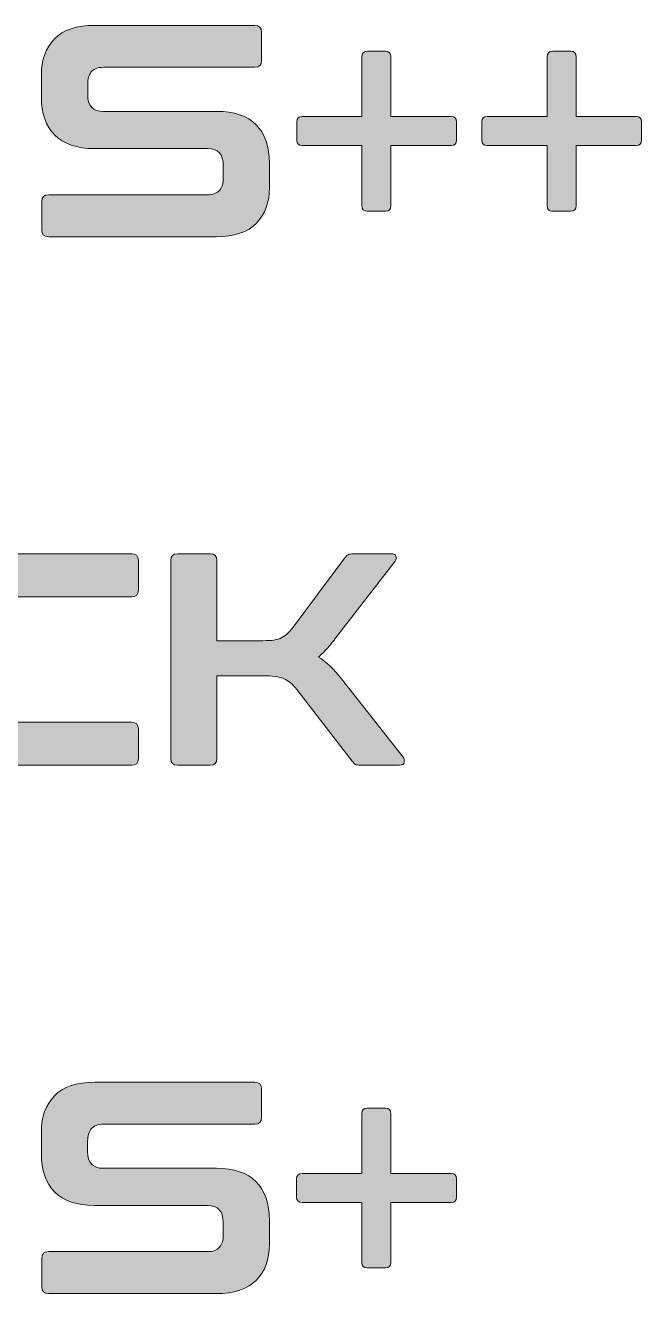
# Model space of a CAD drawing. Header units: millimetres. Extents: x 0 to 62, y -117 to 0.
# Drawn here: x 25.09 to 27.97, y -48.67 to -42.75 of the extents above; entities that cross this region are included whole.
import ezdxf

# ---------------------------------------------------------------- set-up
doc = ezdxf.new("R2010")
doc.units = ezdxf.units.MM
doc.header["$MEASUREMENT"] = 0
doc.layers.add('GLOSS-V', color=7, linetype='Continuous')

# ---------------------------------------------------------------- blocks, each defined once
blk = doc.blocks.new('block 62')
at = {"layer": 'GLOSS-V', "true_color": 0x010101}
h = blk.add_hatch(color=178, dxfattribs=at)
h.dxf.hatch_style = 2
edge = h.paths.add_edge_path()
edge.add_spline(control_points=[(26.1608, -42.7462), (26.1815, -42.7462), (26.1919, -42.7566), (26.1919, -42.7772), (26.1919, -42.7772), (26.1919, -42.9112), (26.1919, -42.9112), (26.1919, -42.9319), (26.1815, -42.9423), (26.1608, -42.9423), (26.1608, -42.9423), (25.4539, -42.9423), (25.4539, -42.9423), (25.4265, -42.9423), (25.4074, -42.9493), (25.396, -42.9634), (25.3848, -42.9776), (25.3792, -42.9969), (25.3792, -43.0213), (25.3792, -43.0213), (25.3792, -43.0694), (25.3792, -43.0694), (25.3792, -43.1219), (25.4036, -43.1483), (25.4525, -43.1483), (25.4525, -43.1483), (25.9817, -43.1483), (25.9817, -43.1483), (26.0635, -43.1483), (26.125, -43.1693), (26.1665, -43.2111), (26.2079, -43.253), (26.2285, -43.3129), (26.2285, -43.391), (26.2285, -43.391), (26.2285, -43.504), (26.2285, -43.504), (26.2285, -43.5725), (26.2084, -43.6282), (26.1679, -43.6704), (26.1274, -43.7127), (26.0644, -43.7339), (25.9788, -43.7339), (25.9788, -43.7339), (25.1971, -43.7339), (25.1971, -43.7339), (25.1754, -43.7339), (25.1647, -43.7236), (25.1647, -43.7029), (25.1647, -43.7029), (25.1647, -43.5689), (25.1647, -43.5689), (25.1647, -43.5481), (25.1754, -43.5377), (25.1971, -43.5377), (25.1971, -43.5377), (25.938, -43.5377), (25.938, -43.5377), (25.9652, -43.5377), (25.9845, -43.5307), (25.9958, -43.5166), (26.007, -43.5026), (26.0127, -43.4833), (26.0127, -43.4588), (26.0127, -43.4588), (26.0127, -43.401), (26.0127, -43.401), (26.0127, -43.3483), (25.9883, -43.3219), (25.9393, -43.3219), (25.9393, -43.3219), (25.4102, -43.3219), (25.4102, -43.3219), (25.3283, -43.3219), (25.2667, -43.3009), (25.2253, -43.259), (25.1838, -43.2172), (25.1631, -43.1572), (25.1631, -43.0792), (25.1631, -43.0792), (25.1631, -42.9762), (25.1631, -42.9762), (25.1631, -42.9075), (25.1835, -42.852), (25.224, -42.8096), (25.2643, -42.7672), (25.3273, -42.7462), (25.4129, -42.7462), (25.4129, -42.7462), (26.1608, -42.7462), (26.1608, -42.7462)], knot_values=[0, 0, 0, 0, 1, 1, 1, 2, 2, 2, 3, 3, 3, 4, 4, 4, 5, 5, 5, 6, 6, 6, 7, 7, 7, 8, 8, 8, 9, 9, 9, 10, 10, 10, 11, 11, 11, 12, 12, 12, 13, 13, 13, 14, 14, 14, 15, 15, 15, 16, 16, 16, 17, 17, 17, 18, 18, 18, 19, 19, 19, 20, 20, 20, 21, 21, 21, 22, 22, 22, 23, 23, 23, 24, 24, 24, 25, 25, 25, 26, 26, 26, 27, 27, 27, 28, 28, 28, 29, 29, 29, 30, 30, 30, 30], degree=3, periodic=1)
h = blk.add_hatch(color=178, dxfattribs=at)
h.dxf.hatch_style = 2
edge = h.paths.add_edge_path()
edge.add_spline(control_points=[(26.7706, -42.8675), (26.7875, -42.8675), (26.796, -42.8759), (26.796, -42.893), (26.796, -42.893), (26.796, -43.1724), (26.796, -43.1724), (26.796, -43.1724), (27.0767, -43.1724), (27.0767, -43.1724), (27.0936, -43.1724), (27.1022, -43.1808), (27.1022, -43.1977), (27.1022, -43.1977), (27.1022, -43.2825), (27.1022, -43.2825), (27.1022, -43.2993), (27.0936, -43.3078), (27.0767, -43.3078), (27.0767, -43.3078), (26.796, -43.3078), (26.796, -43.3078), (26.796, -43.3078), (26.796, -43.5886), (26.796, -43.5886), (26.796, -43.6056), (26.7875, -43.614), (26.7706, -43.614), (26.7706, -43.614), (26.6859, -43.614), (26.6859, -43.614), (26.669, -43.614), (26.6606, -43.6056), (26.6606, -43.5886), (26.6606, -43.5886), (26.6606, -43.3078), (26.6606, -43.3078), (26.6606, -43.3078), (26.3812, -43.3078), (26.3812, -43.3078), (26.3641, -43.3078), (26.3557, -43.2993), (26.3557, -43.2825), (26.3557, -43.2825), (26.3557, -43.1977), (26.3557, -43.1977), (26.3557, -43.1808), (26.3641, -43.1724), (26.3812, -43.1724), (26.3812, -43.1724), (26.6606, -43.1724), (26.6606, -43.1724), (26.6606, -43.1724), (26.6606, -42.893), (26.6606, -42.893), (26.6606, -42.8759), (26.669, -42.8675), (26.6859, -42.8675), (26.6859, -42.8675), (26.7706, -42.8675), (26.7706, -42.8675)], knot_values=[0, 0, 0, 0, 1, 1, 1, 2, 2, 2, 3, 3, 3, 4, 4, 4, 5, 5, 5, 6, 6, 6, 7, 7, 7, 8, 8, 8, 9, 9, 9, 10, 10, 10, 11, 11, 11, 12, 12, 12, 13, 13, 13, 14, 14, 14, 15, 15, 15, 16, 16, 16, 17, 17, 17, 18, 18, 18, 19, 19, 19, 20, 20, 20, 20], degree=3, periodic=1)
h = blk.add_hatch(color=178, dxfattribs=at)
h.dxf.hatch_style = 2
edge = h.paths.add_edge_path()
edge.add_spline(control_points=[(27.6355, -42.8675), (27.6524, -42.8675), (27.6608, -42.8759), (27.6608, -42.893), (27.6608, -42.893), (27.6608, -43.1724), (27.6608, -43.1724), (27.6608, -43.1724), (27.9416, -43.1724), (27.9416, -43.1724), (27.9585, -43.1724), (27.9671, -43.1808), (27.9671, -43.1977), (27.9671, -43.1977), (27.9671, -43.2825), (27.9671, -43.2825), (27.9671, -43.2993), (27.9585, -43.3078), (27.9416, -43.3078), (27.9416, -43.3078), (27.6608, -43.3078), (27.6608, -43.3078), (27.6608, -43.3078), (27.6608, -43.5886), (27.6608, -43.5886), (27.6608, -43.6056), (27.6524, -43.614), (27.6355, -43.614), (27.6355, -43.614), (27.5508, -43.614), (27.5508, -43.614), (27.5339, -43.614), (27.5255, -43.6056), (27.5255, -43.5886), (27.5255, -43.5886), (27.5255, -43.3078), (27.5255, -43.3078), (27.5255, -43.3078), (27.2461, -43.3078), (27.2461, -43.3078), (27.229, -43.3078), (27.2206, -43.2993), (27.2206, -43.2825), (27.2206, -43.2825), (27.2206, -43.1977), (27.2206, -43.1977), (27.2206, -43.1808), (27.229, -43.1724), (27.2461, -43.1724), (27.2461, -43.1724), (27.5255, -43.1724), (27.5255, -43.1724), (27.5255, -43.1724), (27.5255, -42.893), (27.5255, -42.893), (27.5255, -42.8759), (27.5339, -42.8675), (27.5508, -42.8675), (27.5508, -42.8675), (27.6355, -42.8675), (27.6355, -42.8675)], knot_values=[0, 0, 0, 0, 1, 1, 1, 2, 2, 2, 3, 3, 3, 4, 4, 4, 5, 5, 5, 6, 6, 6, 7, 7, 7, 8, 8, 8, 9, 9, 9, 10, 10, 10, 11, 11, 11, 12, 12, 12, 13, 13, 13, 14, 14, 14, 15, 15, 15, 16, 16, 16, 17, 17, 17, 18, 18, 18, 19, 19, 19, 20, 20, 20, 20], degree=3, periodic=1)
h = blk.add_hatch(color=178, dxfattribs=at)
h.dxf.hatch_style = 2
edge = h.paths.add_edge_path()
edge.add_spline(control_points=[(25.585, -45.2157), (25.6058, -45.2157), (25.6162, -45.226), (25.6162, -45.2467), (25.6162, -45.2467), (25.6162, -45.385), (25.6162, -45.385), (25.6162, -45.4065), (25.6058, -45.4174), (25.585, -45.4174), (25.585, -45.4174), (24.9571, -45.4174), (24.9571, -45.4174), (24.9204, -45.4174), (24.8901, -45.4205), (24.8662, -45.4265), (24.8421, -45.4327), (24.8231, -45.443), (24.809, -45.4577), (24.7949, -45.4722), (24.7847, -45.4918), (24.7787, -45.5161), (24.7725, -45.5407), (24.7695, -45.5717), (24.7695, -45.6093), (24.7695, -45.6093), (24.7695, -45.8096), (24.7695, -45.8096), (24.7695, -45.8473), (24.7725, -45.8787), (24.7787, -45.9035), (24.7847, -45.9285), (24.7949, -45.9483), (24.809, -45.9627), (24.8231, -45.9774), (24.8421, -45.9877), (24.8662, -45.9937), (24.8901, -45.9999), (24.9204, -46.003), (24.9571, -46.003), (24.9571, -46.003), (25.585, -46.003), (25.585, -46.003), (25.6058, -46.003), (25.6162, -46.0134), (25.6162, -46.0341), (25.6162, -46.0341), (25.6162, -46.1724), (25.6162, -46.1724), (25.6162, -46.193), (25.6058, -46.2034), (25.585, -46.2034), (25.585, -46.2034), (24.9487, -46.2034), (24.9487, -46.2034), (24.8772, -46.2034), (24.8166, -46.1968), (24.7666, -46.1836), (24.7168, -46.1705), (24.676, -46.1491), (24.6447, -46.1195), (24.613, -46.0899), (24.5901, -46.0513), (24.5754, -46.0037), (24.5608, -45.9562), (24.5535, -45.8987), (24.5535, -45.8308), (24.5535, -45.8308), (24.5535, -45.5881), (24.5535, -45.5881), (24.5535, -45.5204), (24.5608, -45.463), (24.5754, -45.416), (24.5901, -45.369), (24.613, -45.3306), (24.6447, -45.3009), (24.676, -45.2713), (24.7168, -45.2498), (24.7666, -45.236), (24.8166, -45.2224), (24.8772, -45.2157), (24.9487, -45.2157), (24.9487, -45.2157), (25.585, -45.2157), (25.585, -45.2157)], knot_values=[0, 0, 0, 0, 1, 1, 1, 2, 2, 2, 3, 3, 3, 4, 4, 4, 5, 5, 5, 6, 6, 6, 7, 7, 7, 8, 8, 8, 9, 9, 9, 10, 10, 10, 11, 11, 11, 12, 12, 12, 13, 13, 13, 14, 14, 14, 15, 15, 15, 16, 16, 16, 17, 17, 17, 18, 18, 18, 19, 19, 19, 20, 20, 20, 21, 21, 21, 22, 22, 22, 23, 23, 23, 24, 24, 24, 25, 25, 25, 26, 26, 26, 27, 27, 27, 28, 28, 28, 28], degree=3, periodic=1)
h = blk.add_hatch(color=178, dxfattribs=at)
h.dxf.hatch_style = 2
edge = h.paths.add_edge_path()
edge.add_spline(control_points=[(25.9521, -45.2157), (25.9727, -45.2157), (25.9831, -45.226), (25.9831, -45.2467), (25.9831, -45.2467), (25.9831, -45.622), (25.9831, -45.622), (25.9831, -45.622), (26.182, -45.622), (26.182, -45.622), (26.2046, -45.622), (26.2234, -45.6213), (26.2385, -45.62), (26.2535, -45.6184), (26.2668, -45.6155), (26.278, -45.6107), (26.2894, -45.606), (26.2997, -45.5995), (26.309, -45.591), (26.3185, -45.5826), (26.3283, -45.5717), (26.3386, -45.5585), (26.3386, -45.5585), (26.5813, -45.2339), (26.5813, -45.2339), (26.5861, -45.2274), (26.5908, -45.2227), (26.5954, -45.2198), (26.6003, -45.2171), (26.6091, -45.2157), (26.6223, -45.2157), (26.6223, -45.2157), (26.7973, -45.2157), (26.7973, -45.2157), (26.8096, -45.2157), (26.8168, -45.2196), (26.8192, -45.2276), (26.8214, -45.2357), (26.8204, -45.2429), (26.8156, -45.2494), (26.8156, -45.2494), (26.5419, -45.6036), (26.5419, -45.6036), (26.5259, -45.6253), (26.511, -45.6437), (26.4974, -45.6587), (26.4838, -45.6737), (26.4704, -45.687), (26.4573, -45.6982), (26.494, -45.7207), (26.5296, -45.7547), (26.5644, -45.7998), (26.5644, -45.7998), (26.8538, -46.1667), (26.8538, -46.1667), (26.8574, -46.1713), (26.8588, -46.1787), (26.858, -46.1886), (26.8571, -46.1984), (26.8495, -46.2034), (26.8354, -46.2034), (26.8354, -46.2034), (26.6547, -46.2034), (26.6547, -46.2034), (26.6425, -46.2034), (26.634, -46.202), (26.6294, -46.1991), (26.6247, -46.1963), (26.6199, -46.1917), (26.6153, -46.1851), (26.6153, -46.1851), (26.3557, -45.8492), (26.3557, -45.8492), (26.3367, -45.8248), (26.3166, -45.8081), (26.2949, -45.7991), (26.2733, -45.7901), (26.2408, -45.7857), (26.1975, -45.7857), (26.1975, -45.7857), (25.9831, -45.7857), (25.9831, -45.7857), (25.9831, -45.7857), (25.9831, -46.1724), (25.9831, -46.1724), (25.9831, -46.193), (25.9727, -46.2034), (25.9521, -46.2034), (25.9521, -46.2034), (25.7996, -46.2034), (25.7996, -46.2034), (25.7779, -46.2034), (25.7672, -46.193), (25.7672, -46.1724), (25.7672, -46.1724), (25.7672, -45.2467), (25.7672, -45.2467), (25.7672, -45.226), (25.7779, -45.2157), (25.7996, -45.2157), (25.7996, -45.2157), (25.9521, -45.2157), (25.9521, -45.2157)], knot_values=[0, 0, 0, 0, 1, 1, 1, 2, 2, 2, 3, 3, 3, 4, 4, 4, 5, 5, 5, 6, 6, 6, 7, 7, 7, 8, 8, 8, 9, 9, 9, 10, 10, 10, 11, 11, 11, 12, 12, 12, 13, 13, 13, 14, 14, 14, 15, 15, 15, 16, 16, 16, 17, 17, 17, 18, 18, 18, 19, 19, 19, 20, 20, 20, 21, 21, 21, 22, 22, 22, 23, 23, 23, 24, 24, 24, 25, 25, 25, 26, 26, 26, 27, 27, 27, 28, 28, 28, 29, 29, 29, 30, 30, 30, 31, 31, 31, 32, 32, 32, 33, 33, 33, 34, 34, 34, 34], degree=3, periodic=1)
h = blk.add_hatch(color=178, dxfattribs=at)
h.dxf.hatch_style = 2
edge = h.paths.add_edge_path()
edge.add_spline(control_points=[(26.1607, -47.6851), (26.1813, -47.6851), (26.1917, -47.6955), (26.1917, -47.7161), (26.1917, -47.7161), (26.1917, -47.8501), (26.1917, -47.8501), (26.1917, -47.8708), (26.1813, -47.8811), (26.1607, -47.8811), (26.1607, -47.8811), (25.4537, -47.8811), (25.4537, -47.8811), (25.4264, -47.8811), (25.4072, -47.8882), (25.3959, -47.9023), (25.3847, -47.9165), (25.379, -47.9357), (25.379, -47.9602), (25.379, -47.9602), (25.379, -48.0083), (25.379, -48.0083), (25.379, -48.0608), (25.4034, -48.0872), (25.4524, -48.0872), (25.4524, -48.0872), (25.9815, -48.0872), (25.9815, -48.0872), (26.0634, -48.0872), (26.1248, -48.1082), (26.1664, -48.15), (26.2077, -48.1919), (26.2284, -48.2518), (26.2284, -48.3299), (26.2284, -48.3299), (26.2284, -48.4429), (26.2284, -48.4429), (26.2284, -48.5114), (26.2082, -48.5671), (26.1677, -48.6093), (26.1273, -48.6516), (26.0642, -48.6728), (25.9786, -48.6728), (25.9786, -48.6728), (25.1969, -48.6728), (25.1969, -48.6728), (25.1752, -48.6728), (25.1645, -48.6625), (25.1645, -48.6418), (25.1645, -48.6418), (25.1645, -48.5078), (25.1645, -48.5078), (25.1645, -48.487), (25.1752, -48.4766), (25.1969, -48.4766), (25.1969, -48.4766), (25.9378, -48.4766), (25.9378, -48.4766), (25.965, -48.4766), (25.9843, -48.4696), (25.9957, -48.4554), (26.0069, -48.4415), (26.0125, -48.4222), (26.0125, -48.3977), (26.0125, -48.3977), (26.0125, -48.3399), (26.0125, -48.3399), (26.0125, -48.2871), (25.9881, -48.2608), (25.9392, -48.2608), (25.9392, -48.2608), (25.41, -48.2608), (25.41, -48.2608), (25.3282, -48.2608), (25.2665, -48.2398), (25.2252, -48.1979), (25.1836, -48.1561), (25.163, -48.0961), (25.163, -48.0181), (25.163, -48.0181), (25.163, -47.9151), (25.163, -47.9151), (25.163, -47.8463), (25.1833, -47.7909), (25.2238, -47.7485), (25.2641, -47.7061), (25.3271, -47.6851), (25.4127, -47.6851), (25.4127, -47.6851), (26.1607, -47.6851), (26.1607, -47.6851)], knot_values=[0, 0, 0, 0, 1, 1, 1, 2, 2, 2, 3, 3, 3, 4, 4, 4, 5, 5, 5, 6, 6, 6, 7, 7, 7, 8, 8, 8, 9, 9, 9, 10, 10, 10, 11, 11, 11, 12, 12, 12, 13, 13, 13, 14, 14, 14, 15, 15, 15, 16, 16, 16, 17, 17, 17, 18, 18, 18, 19, 19, 19, 20, 20, 20, 21, 21, 21, 22, 22, 22, 23, 23, 23, 24, 24, 24, 25, 25, 25, 26, 26, 26, 27, 27, 27, 28, 28, 28, 29, 29, 29, 30, 30, 30, 30], degree=3, periodic=1)
h = blk.add_hatch(color=178, dxfattribs=at)
h.dxf.hatch_style = 2
edge = h.paths.add_edge_path()
edge.add_spline(control_points=[(26.7705, -47.8064), (26.7873, -47.8064), (26.7958, -47.8148), (26.7958, -47.8319), (26.7958, -47.8319), (26.7958, -48.1113), (26.7958, -48.1113), (26.7958, -48.1113), (27.0766, -48.1113), (27.0766, -48.1113), (27.0934, -48.1113), (27.102, -48.1197), (27.102, -48.1366), (27.102, -48.1366), (27.102, -48.2213), (27.102, -48.2213), (27.102, -48.2382), (27.0934, -48.2467), (27.0766, -48.2467), (27.0766, -48.2467), (26.7958, -48.2467), (26.7958, -48.2467), (26.7958, -48.2467), (26.7958, -48.5274), (26.7958, -48.5274), (26.7958, -48.5445), (26.7873, -48.5529), (26.7705, -48.5529), (26.7705, -48.5529), (26.6857, -48.5529), (26.6857, -48.5529), (26.6688, -48.5529), (26.6604, -48.5445), (26.6604, -48.5274), (26.6604, -48.5274), (26.6604, -48.2467), (26.6604, -48.2467), (26.6604, -48.2467), (26.381, -48.2467), (26.381, -48.2467), (26.3639, -48.2467), (26.3555, -48.2382), (26.3555, -48.2213), (26.3555, -48.2213), (26.3555, -48.1366), (26.3555, -48.1366), (26.3555, -48.1197), (26.3639, -48.1113), (26.381, -48.1113), (26.381, -48.1113), (26.6604, -48.1113), (26.6604, -48.1113), (26.6604, -48.1113), (26.6604, -47.8319), (26.6604, -47.8319), (26.6604, -47.8148), (26.6688, -47.8064), (26.6857, -47.8064), (26.6857, -47.8064), (26.7705, -47.8064), (26.7705, -47.8064)], knot_values=[0, 0, 0, 0, 1, 1, 1, 2, 2, 2, 3, 3, 3, 4, 4, 4, 5, 5, 5, 6, 6, 6, 7, 7, 7, 8, 8, 8, 9, 9, 9, 10, 10, 10, 11, 11, 11, 12, 12, 12, 13, 13, 13, 14, 14, 14, 15, 15, 15, 16, 16, 16, 17, 17, 17, 18, 18, 18, 19, 19, 19, 20, 20, 20, 20], degree=3, periodic=1)
at = {"layer": 'GLOSS-V', "lineweight": 0}
for points, knots in [([(26.1608, -42.7462), (26.1815, -42.7462), (26.1919, -42.7566), (26.1919, -42.7772), (26.1919, -42.7772), (26.1919, -42.9112), (26.1919, -42.9112), (26.1919, -42.9319), (26.1815, -42.9423), (26.1608, -42.9423), (26.1608, -42.9423), (25.4539, -42.9423), (25.4539, -42.9423), (25.4265, -42.9423), (25.4074, -42.9493), (25.396, -42.9634), (25.3848, -42.9776), (25.3792, -42.9969), (25.3792, -43.0213), (25.3792, -43.0213), (25.3792, -43.0694), (25.3792, -43.0694), (25.3792, -43.1219), (25.4036, -43.1483), (25.4525, -43.1483), (25.4525, -43.1483), (25.9817, -43.1483), (25.9817, -43.1483), (26.0635, -43.1483), (26.125, -43.1693), (26.1665, -43.2111), (26.2079, -43.253), (26.2285, -43.3129), (26.2285, -43.391), (26.2285, -43.391), (26.2285, -43.504), (26.2285, -43.504), (26.2285, -43.5725), (26.2084, -43.6282), (26.1679, -43.6704), (26.1274, -43.7127), (26.0644, -43.7339), (25.9788, -43.7339), (25.9788, -43.7339), (25.1971, -43.7339), (25.1971, -43.7339), (25.1754, -43.7339), (25.1647, -43.7236), (25.1647, -43.7029), (25.1647, -43.7029), (25.1647, -43.5689), (25.1647, -43.5689), (25.1647, -43.5481), (25.1754, -43.5377), (25.1971, -43.5377), (25.1971, -43.5377), (25.938, -43.5377), (25.938, -43.5377), (25.9652, -43.5377), (25.9845, -43.5307), (25.9958, -43.5166), (26.007, -43.5026), (26.0127, -43.4833), (26.0127, -43.4588), (26.0127, -43.4588), (26.0127, -43.401), (26.0127, -43.401), (26.0127, -43.3483), (25.9883, -43.3219), (25.9393, -43.3219), (25.9393, -43.3219), (25.4102, -43.3219), (25.4102, -43.3219), (25.3283, -43.3219), (25.2667, -43.3009), (25.2253, -43.259), (25.1838, -43.2172), (25.1631, -43.1572), (25.1631, -43.0792), (25.1631, -43.0792), (25.1631, -42.9762), (25.1631, -42.9762), (25.1631, -42.9075), (25.1835, -42.852), (25.224, -42.8096), (25.2643, -42.7672), (25.3273, -42.7462), (25.4129, -42.7462), (25.4129, -42.7462), (26.1608, -42.7462), (26.1608, -42.7462)], [0, 0, 0, 0, 1, 1, 1, 2, 2, 2, 3, 3, 3, 4, 4, 4, 5, 5, 5, 6, 6, 6, 7, 7, 7, 8, 8, 8, 9, 9, 9, 10, 10, 10, 11, 11, 11, 12, 12, 12, 13, 13, 13, 14, 14, 14, 15, 15, 15, 16, 16, 16, 17, 17, 17, 18, 18, 18, 19, 19, 19, 20, 20, 20, 21, 21, 21, 22, 22, 22, 23, 23, 23, 24, 24, 24, 25, 25, 25, 26, 26, 26, 27, 27, 27, 28, 28, 28, 29, 29, 29, 30, 30, 30, 30]), ([(26.7706, -42.8675), (26.7875, -42.8675), (26.796, -42.8759), (26.796, -42.893), (26.796, -42.893), (26.796, -43.1724), (26.796, -43.1724), (26.796, -43.1724), (27.0767, -43.1724), (27.0767, -43.1724), (27.0936, -43.1724), (27.1022, -43.1808), (27.1022, -43.1977), (27.1022, -43.1977), (27.1022, -43.2825), (27.1022, -43.2825), (27.1022, -43.2993), (27.0936, -43.3078), (27.0767, -43.3078), (27.0767, -43.3078), (26.796, -43.3078), (26.796, -43.3078), (26.796, -43.3078), (26.796, -43.5886), (26.796, -43.5886), (26.796, -43.6056), (26.7875, -43.614), (26.7706, -43.614), (26.7706, -43.614), (26.6859, -43.614), (26.6859, -43.614), (26.669, -43.614), (26.6606, -43.6056), (26.6606, -43.5886), (26.6606, -43.5886), (26.6606, -43.3078), (26.6606, -43.3078), (26.6606, -43.3078), (26.3812, -43.3078), (26.3812, -43.3078), (26.3641, -43.3078), (26.3557, -43.2993), (26.3557, -43.2825), (26.3557, -43.2825), (26.3557, -43.1977), (26.3557, -43.1977), (26.3557, -43.1808), (26.3641, -43.1724), (26.3812, -43.1724), (26.3812, -43.1724), (26.6606, -43.1724), (26.6606, -43.1724), (26.6606, -43.1724), (26.6606, -42.893), (26.6606, -42.893), (26.6606, -42.8759), (26.669, -42.8675), (26.6859, -42.8675), (26.6859, -42.8675), (26.7706, -42.8675), (26.7706, -42.8675)], [0, 0, 0, 0, 1, 1, 1, 2, 2, 2, 3, 3, 3, 4, 4, 4, 5, 5, 5, 6, 6, 6, 7, 7, 7, 8, 8, 8, 9, 9, 9, 10, 10, 10, 11, 11, 11, 12, 12, 12, 13, 13, 13, 14, 14, 14, 15, 15, 15, 16, 16, 16, 17, 17, 17, 18, 18, 18, 19, 19, 19, 20, 20, 20, 20]), ([(27.6355, -42.8675), (27.6524, -42.8675), (27.6608, -42.8759), (27.6608, -42.893), (27.6608, -42.893), (27.6608, -43.1724), (27.6608, -43.1724), (27.6608, -43.1724), (27.9416, -43.1724), (27.9416, -43.1724), (27.9585, -43.1724), (27.9671, -43.1808), (27.9671, -43.1977), (27.9671, -43.1977), (27.9671, -43.2825), (27.9671, -43.2825), (27.9671, -43.2993), (27.9585, -43.3078), (27.9416, -43.3078), (27.9416, -43.3078), (27.6608, -43.3078), (27.6608, -43.3078), (27.6608, -43.3078), (27.6608, -43.5886), (27.6608, -43.5886), (27.6608, -43.6056), (27.6524, -43.614), (27.6355, -43.614), (27.6355, -43.614), (27.5508, -43.614), (27.5508, -43.614), (27.5339, -43.614), (27.5255, -43.6056), (27.5255, -43.5886), (27.5255, -43.5886), (27.5255, -43.3078), (27.5255, -43.3078), (27.5255, -43.3078), (27.2461, -43.3078), (27.2461, -43.3078), (27.229, -43.3078), (27.2206, -43.2993), (27.2206, -43.2825), (27.2206, -43.2825), (27.2206, -43.1977), (27.2206, -43.1977), (27.2206, -43.1808), (27.229, -43.1724), (27.2461, -43.1724), (27.2461, -43.1724), (27.5255, -43.1724), (27.5255, -43.1724), (27.5255, -43.1724), (27.5255, -42.893), (27.5255, -42.893), (27.5255, -42.8759), (27.5339, -42.8675), (27.5508, -42.8675), (27.5508, -42.8675), (27.6355, -42.8675), (27.6355, -42.8675)], [0, 0, 0, 0, 1, 1, 1, 2, 2, 2, 3, 3, 3, 4, 4, 4, 5, 5, 5, 6, 6, 6, 7, 7, 7, 8, 8, 8, 9, 9, 9, 10, 10, 10, 11, 11, 11, 12, 12, 12, 13, 13, 13, 14, 14, 14, 15, 15, 15, 16, 16, 16, 17, 17, 17, 18, 18, 18, 19, 19, 19, 20, 20, 20, 20]), ([(25.585, -45.2157), (25.6058, -45.2157), (25.6162, -45.226), (25.6162, -45.2467), (25.6162, -45.2467), (25.6162, -45.385), (25.6162, -45.385), (25.6162, -45.4065), (25.6058, -45.4174), (25.585, -45.4174), (25.585, -45.4174), (24.9571, -45.4174), (24.9571, -45.4174), (24.9204, -45.4174), (24.8901, -45.4205), (24.8662, -45.4265), (24.8421, -45.4327), (24.8231, -45.443), (24.809, -45.4577), (24.7949, -45.4722), (24.7847, -45.4918), (24.7787, -45.5161), (24.7725, -45.5407), (24.7695, -45.5717), (24.7695, -45.6093), (24.7695, -45.6093), (24.7695, -45.8096), (24.7695, -45.8096), (24.7695, -45.8473), (24.7725, -45.8787), (24.7787, -45.9035), (24.7847, -45.9285), (24.7949, -45.9483), (24.809, -45.9627), (24.8231, -45.9774), (24.8421, -45.9877), (24.8662, -45.9937), (24.8901, -45.9999), (24.9204, -46.003), (24.9571, -46.003), (24.9571, -46.003), (25.585, -46.003), (25.585, -46.003), (25.6058, -46.003), (25.6162, -46.0134), (25.6162, -46.0341), (25.6162, -46.0341), (25.6162, -46.1724), (25.6162, -46.1724), (25.6162, -46.193), (25.6058, -46.2034), (25.585, -46.2034), (25.585, -46.2034), (24.9487, -46.2034), (24.9487, -46.2034), (24.8772, -46.2034), (24.8166, -46.1968), (24.7666, -46.1836), (24.7168, -46.1705), (24.676, -46.1491), (24.6447, -46.1195), (24.613, -46.0899), (24.5901, -46.0513), (24.5754, -46.0037), (24.5608, -45.9562), (24.5535, -45.8987), (24.5535, -45.8308), (24.5535, -45.8308), (24.5535, -45.5881), (24.5535, -45.5881), (24.5535, -45.5204), (24.5608, -45.463), (24.5754, -45.416), (24.5901, -45.369), (24.613, -45.3306), (24.6447, -45.3009), (24.676, -45.2713), (24.7168, -45.2498), (24.7666, -45.236), (24.8166, -45.2224), (24.8772, -45.2157), (24.9487, -45.2157), (24.9487, -45.2157), (25.585, -45.2157), (25.585, -45.2157)], [0, 0, 0, 0, 1, 1, 1, 2, 2, 2, 3, 3, 3, 4, 4, 4, 5, 5, 5, 6, 6, 6, 7, 7, 7, 8, 8, 8, 9, 9, 9, 10, 10, 10, 11, 11, 11, 12, 12, 12, 13, 13, 13, 14, 14, 14, 15, 15, 15, 16, 16, 16, 17, 17, 17, 18, 18, 18, 19, 19, 19, 20, 20, 20, 21, 21, 21, 22, 22, 22, 23, 23, 23, 24, 24, 24, 25, 25, 25, 26, 26, 26, 27, 27, 27, 28, 28, 28, 28]), ([(25.9521, -45.2157), (25.9727, -45.2157), (25.9831, -45.226), (25.9831, -45.2467), (25.9831, -45.2467), (25.9831, -45.622), (25.9831, -45.622), (25.9831, -45.622), (26.182, -45.622), (26.182, -45.622), (26.2046, -45.622), (26.2234, -45.6213), (26.2385, -45.62), (26.2535, -45.6184), (26.2668, -45.6155), (26.278, -45.6107), (26.2894, -45.606), (26.2997, -45.5995), (26.309, -45.591), (26.3185, -45.5826), (26.3283, -45.5717), (26.3386, -45.5585), (26.3386, -45.5585), (26.5813, -45.2339), (26.5813, -45.2339), (26.5861, -45.2274), (26.5908, -45.2227), (26.5954, -45.2198), (26.6003, -45.2171), (26.6091, -45.2157), (26.6223, -45.2157), (26.6223, -45.2157), (26.7973, -45.2157), (26.7973, -45.2157), (26.8096, -45.2157), (26.8168, -45.2196), (26.8192, -45.2276), (26.8214, -45.2357), (26.8204, -45.2429), (26.8156, -45.2494), (26.8156, -45.2494), (26.5419, -45.6036), (26.5419, -45.6036), (26.5259, -45.6253), (26.511, -45.6437), (26.4974, -45.6587), (26.4838, -45.6737), (26.4704, -45.687), (26.4573, -45.6982), (26.494, -45.7207), (26.5296, -45.7547), (26.5644, -45.7998), (26.5644, -45.7998), (26.8538, -46.1667), (26.8538, -46.1667), (26.8574, -46.1713), (26.8588, -46.1787), (26.858, -46.1886), (26.8571, -46.1984), (26.8495, -46.2034), (26.8354, -46.2034), (26.8354, -46.2034), (26.6547, -46.2034), (26.6547, -46.2034), (26.6425, -46.2034), (26.634, -46.202), (26.6294, -46.1991), (26.6247, -46.1963), (26.6199, -46.1917), (26.6153, -46.1851), (26.6153, -46.1851), (26.3557, -45.8492), (26.3557, -45.8492), (26.3367, -45.8248), (26.3166, -45.8081), (26.2949, -45.7991), (26.2733, -45.7901), (26.2408, -45.7857), (26.1975, -45.7857), (26.1975, -45.7857), (25.9831, -45.7857), (25.9831, -45.7857), (25.9831, -45.7857), (25.9831, -46.1724), (25.9831, -46.1724), (25.9831, -46.193), (25.9727, -46.2034), (25.9521, -46.2034), (25.9521, -46.2034), (25.7996, -46.2034), (25.7996, -46.2034), (25.7779, -46.2034), (25.7672, -46.193), (25.7672, -46.1724), (25.7672, -46.1724), (25.7672, -45.2467), (25.7672, -45.2467), (25.7672, -45.226), (25.7779, -45.2157), (25.7996, -45.2157), (25.7996, -45.2157), (25.9521, -45.2157), (25.9521, -45.2157)], [0, 0, 0, 0, 1, 1, 1, 2, 2, 2, 3, 3, 3, 4, 4, 4, 5, 5, 5, 6, 6, 6, 7, 7, 7, 8, 8, 8, 9, 9, 9, 10, 10, 10, 11, 11, 11, 12, 12, 12, 13, 13, 13, 14, 14, 14, 15, 15, 15, 16, 16, 16, 17, 17, 17, 18, 18, 18, 19, 19, 19, 20, 20, 20, 21, 21, 21, 22, 22, 22, 23, 23, 23, 24, 24, 24, 25, 25, 25, 26, 26, 26, 27, 27, 27, 28, 28, 28, 29, 29, 29, 30, 30, 30, 31, 31, 31, 32, 32, 32, 33, 33, 33, 34, 34, 34, 34]), ([(26.1607, -47.6851), (26.1813, -47.6851), (26.1917, -47.6955), (26.1917, -47.7161), (26.1917, -47.7161), (26.1917, -47.8501), (26.1917, -47.8501), (26.1917, -47.8708), (26.1813, -47.8811), (26.1607, -47.8811), (26.1607, -47.8811), (25.4537, -47.8811), (25.4537, -47.8811), (25.4264, -47.8811), (25.4072, -47.8882), (25.3959, -47.9023), (25.3847, -47.9165), (25.379, -47.9357), (25.379, -47.9602), (25.379, -47.9602), (25.379, -48.0083), (25.379, -48.0083), (25.379, -48.0608), (25.4034, -48.0872), (25.4524, -48.0872), (25.4524, -48.0872), (25.9815, -48.0872), (25.9815, -48.0872), (26.0634, -48.0872), (26.1248, -48.1082), (26.1664, -48.15), (26.2077, -48.1919), (26.2284, -48.2518), (26.2284, -48.3299), (26.2284, -48.3299), (26.2284, -48.4429), (26.2284, -48.4429), (26.2284, -48.5114), (26.2082, -48.5671), (26.1677, -48.6093), (26.1273, -48.6516), (26.0642, -48.6728), (25.9786, -48.6728), (25.9786, -48.6728), (25.1969, -48.6728), (25.1969, -48.6728), (25.1752, -48.6728), (25.1645, -48.6625), (25.1645, -48.6418), (25.1645, -48.6418), (25.1645, -48.5078), (25.1645, -48.5078), (25.1645, -48.487), (25.1752, -48.4766), (25.1969, -48.4766), (25.1969, -48.4766), (25.9378, -48.4766), (25.9378, -48.4766), (25.965, -48.4766), (25.9843, -48.4696), (25.9957, -48.4554), (26.0069, -48.4415), (26.0125, -48.4222), (26.0125, -48.3977), (26.0125, -48.3977), (26.0125, -48.3399), (26.0125, -48.3399), (26.0125, -48.2871), (25.9881, -48.2608), (25.9392, -48.2608), (25.9392, -48.2608), (25.41, -48.2608), (25.41, -48.2608), (25.3282, -48.2608), (25.2665, -48.2398), (25.2252, -48.1979), (25.1836, -48.1561), (25.163, -48.0961), (25.163, -48.0181), (25.163, -48.0181), (25.163, -47.9151), (25.163, -47.9151), (25.163, -47.8463), (25.1833, -47.7909), (25.2238, -47.7485), (25.2641, -47.7061), (25.3271, -47.6851), (25.4127, -47.6851), (25.4127, -47.6851), (26.1607, -47.6851), (26.1607, -47.6851)], [0, 0, 0, 0, 1, 1, 1, 2, 2, 2, 3, 3, 3, 4, 4, 4, 5, 5, 5, 6, 6, 6, 7, 7, 7, 8, 8, 8, 9, 9, 9, 10, 10, 10, 11, 11, 11, 12, 12, 12, 13, 13, 13, 14, 14, 14, 15, 15, 15, 16, 16, 16, 17, 17, 17, 18, 18, 18, 19, 19, 19, 20, 20, 20, 21, 21, 21, 22, 22, 22, 23, 23, 23, 24, 24, 24, 25, 25, 25, 26, 26, 26, 27, 27, 27, 28, 28, 28, 29, 29, 29, 30, 30, 30, 30]), ([(26.7705, -47.8064), (26.7873, -47.8064), (26.7958, -47.8148), (26.7958, -47.8319), (26.7958, -47.8319), (26.7958, -48.1113), (26.7958, -48.1113), (26.7958, -48.1113), (27.0766, -48.1113), (27.0766, -48.1113), (27.0934, -48.1113), (27.102, -48.1197), (27.102, -48.1366), (27.102, -48.1366), (27.102, -48.2213), (27.102, -48.2213), (27.102, -48.2382), (27.0934, -48.2467), (27.0766, -48.2467), (27.0766, -48.2467), (26.7958, -48.2467), (26.7958, -48.2467), (26.7958, -48.2467), (26.7958, -48.5274), (26.7958, -48.5274), (26.7958, -48.5445), (26.7873, -48.5529), (26.7705, -48.5529), (26.7705, -48.5529), (26.6857, -48.5529), (26.6857, -48.5529), (26.6688, -48.5529), (26.6604, -48.5445), (26.6604, -48.5274), (26.6604, -48.5274), (26.6604, -48.2467), (26.6604, -48.2467), (26.6604, -48.2467), (26.381, -48.2467), (26.381, -48.2467), (26.3639, -48.2467), (26.3555, -48.2382), (26.3555, -48.2213), (26.3555, -48.2213), (26.3555, -48.1366), (26.3555, -48.1366), (26.3555, -48.1197), (26.3639, -48.1113), (26.381, -48.1113), (26.381, -48.1113), (26.6604, -48.1113), (26.6604, -48.1113), (26.6604, -48.1113), (26.6604, -47.8319), (26.6604, -47.8319), (26.6604, -47.8148), (26.6688, -47.8064), (26.6857, -47.8064), (26.6857, -47.8064), (26.7705, -47.8064), (26.7705, -47.8064)], [0, 0, 0, 0, 1, 1, 1, 2, 2, 2, 3, 3, 3, 4, 4, 4, 5, 5, 5, 6, 6, 6, 7, 7, 7, 8, 8, 8, 9, 9, 9, 10, 10, 10, 11, 11, 11, 12, 12, 12, 13, 13, 13, 14, 14, 14, 15, 15, 15, 16, 16, 16, 17, 17, 17, 18, 18, 18, 19, 19, 19, 20, 20, 20, 20])]:
    blk.add_open_spline(points, degree=3, knots=knots, dxfattribs=at)

msp = doc.modelspace()

# ---------------------------------------------------------------- block references
at = {"layer": 'GLOSS-V'}
msp.add_blockref('block 62', (0, 0), dxfattribs=at)

doc.saveas('drawing.dxf')
